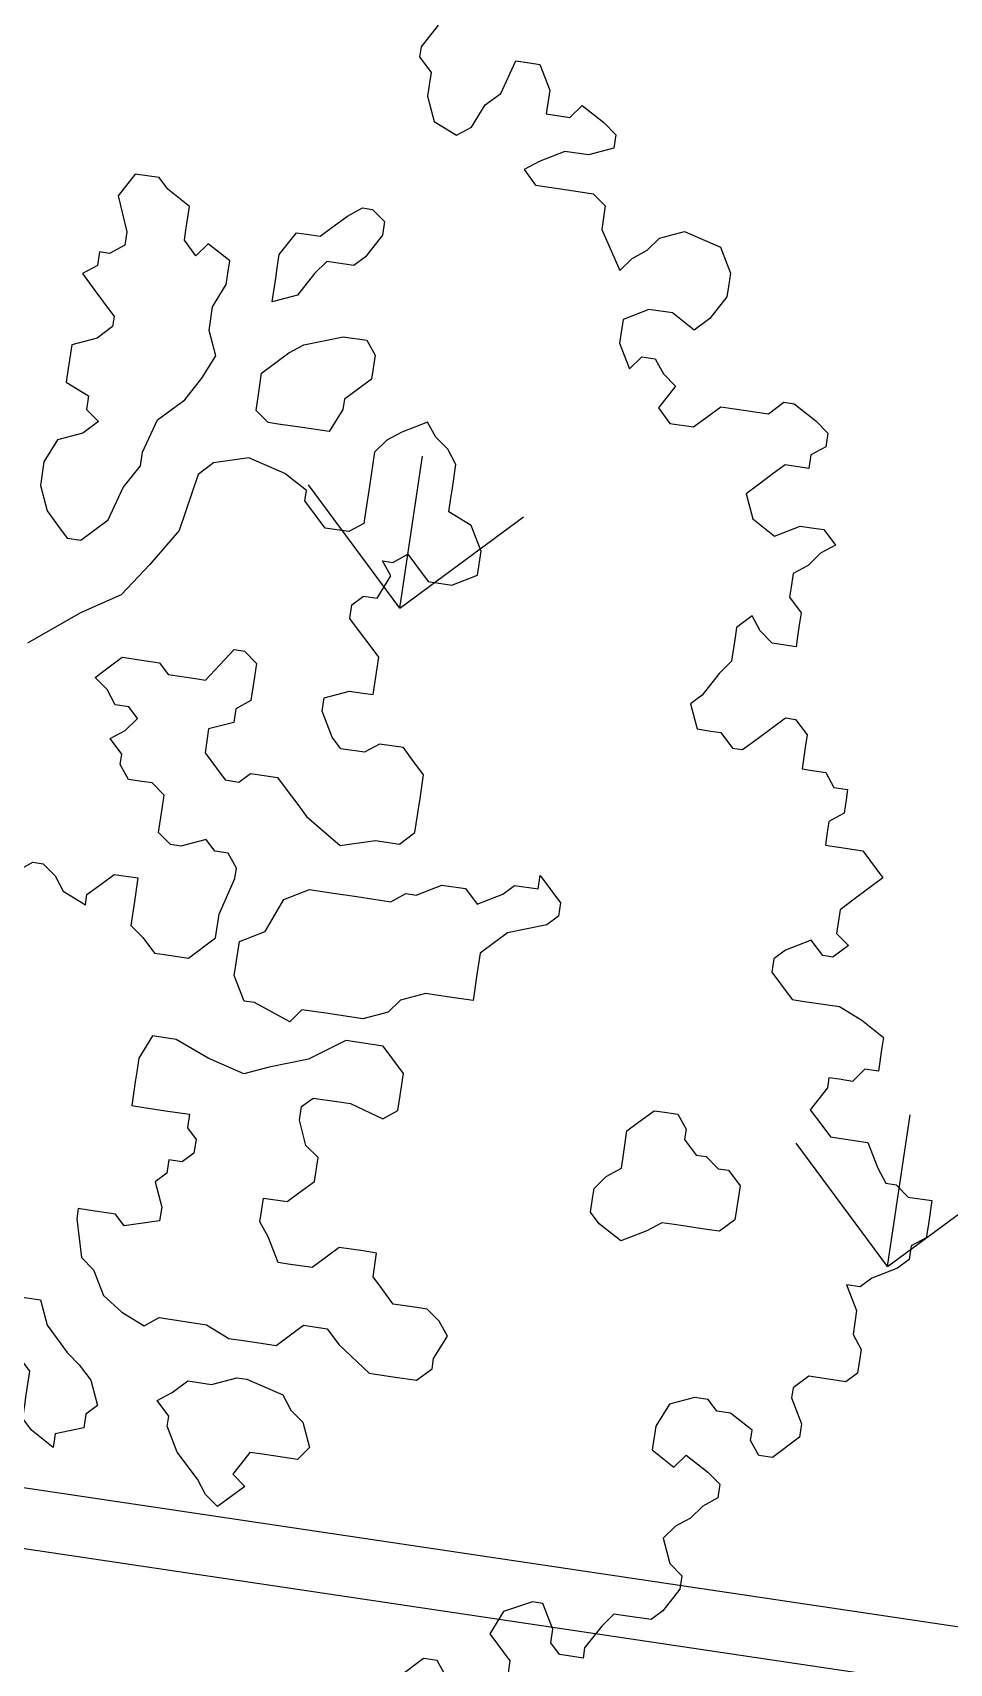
# Model space of a CAD drawing. Header units: millimetres. Extents: x 338 to 506, y 179 to 335.
# Drawn here: x 374.247 to 376.521, y 296.982 to 301.026 of the extents above; entities that cross this region are included whole.
import ezdxf

# ---------------------------------------------------------------- set-up
doc = ezdxf.new("R2010")
doc.units = ezdxf.units.MM
for name, color, linetype in [('ANDEN', 251, 'Continuous'), ('ARBOL-TOP', 3, 'Continuous'), ('MUROS', 32, 'Continuous')]:
    doc.layers.add(name, color=color, linetype=linetype)

# ---------------------------------------------------------------- blocks, each defined once
blk = doc.blocks.new('*X956')
at = {"color": 0}
for p, q in [((113.9391, 127.7646), (114.2085, 128.034)), ((113.9391, 127.7646), (114.2085, 127.4952)), ((113.9391, 127.7646), (114.3201, 127.7646)), ((112.5023, 126.3278), (112.7717, 126.5972)), ((112.5023, 126.3278), (112.7717, 126.0584)), ((112.5023, 126.3278), (112.8833, 126.3278))]:
    blk.add_line(p, q, dxfattribs=at)
blk = doc.blocks.new('ARBOLITO')
at = {"linetype": 'ByBlock'}
for points in [[(462.99018, 69.61607), (462.98187, 69.60152), (462.98187, 69.59529), (462.99018, 69.58698), (462.99018, 69.58074), (462.99018, 69.57243), (462.99642, 69.55789), (463.01096, 69.55165), (463.01927, 69.55789), (463.02551, 69.57243), (463.03382, 69.58074), (463.04005, 69.60152), (463.04837, 69.60152), (463.0546, 69.60152), (463.06291, 69.58698), (463.06291, 69.57243), (463.07746, 69.57243), (463.08369, 69.58074), (463.09823, 69.57243), (463.10655, 69.5662), (463.10655, 69.55789), (463.092, 69.55165), (463.07746, 69.55165), (463.06291, 69.54334), (463.0546, 69.53711), (463.06291, 69.5288), (463.08369, 69.5288), (463.09823, 69.5288), (463.10655, 69.52256), (463.10655, 69.50802), (463.12109, 69.48516), (463.12733, 69.49347), (463.13564, 69.49971), (463.14187, 69.50802), (463.15642, 69.51425), (463.17927, 69.50802), (463.18758, 69.49347), (463.18758, 69.48516), (463.18758, 69.47893), (463.17927, 69.46438), (463.17096, 69.45607), (463.15642, 69.46438), (463.14187, 69.46438), (463.12733, 69.45607), (463.12733, 69.44153), (463.13564, 69.42698), (463.14187, 69.43529), (463.15018, 69.43529), (463.15642, 69.42698), (463.16473, 69.42075), (463.15642, 69.4062), (463.16473, 69.39789), (463.17927, 69.39789), (463.19382, 69.41244), (463.20213, 69.41244), (463.22291, 69.41244), (463.23122, 69.42075), (463.23745, 69.42075), (463.252, 69.41244), (463.26031, 69.4062), (463.26031, 69.39789), (463.252, 69.39166), (463.252, 69.38334), (463.23745, 69.38334), (463.23122, 69.37711), (463.22291, 69.3688), (463.21667, 69.36257), (463.22291, 69.34802), (463.23745, 69.33971), (463.252, 69.34802), (463.26031, 69.34802), (463.26654, 69.34802), (463.27486, 69.33971), (463.26654, 69.33348), (463.26031, 69.32516), (463.252, 69.31893), (463.252, 69.31062), (463.252, 69.30438), (463.26031, 69.29607), (463.26031, 69.28984), (463.26031, 69.28153), (463.26031, 69.27529), (463.24576, 69.27529), (463.23745, 69.28153), (463.23122, 69.28984), (463.22291, 69.28153), (463.22291, 69.27529), (463.22291, 69.26075), (463.21667, 69.25244), (463.20836, 69.23789), (463.20213, 69.23166), (463.20836, 69.21711), (463.21667, 69.21711), (463.22291, 69.21711), (463.23122, 69.2088), (463.23745, 69.2088), (463.24576, 69.21711), (463.252, 69.22335), (463.26031, 69.23166), (463.26654, 69.23166), (463.27486, 69.22335), (463.27486, 69.21711), (463.27486, 69.20257), (463.28109, 69.20257), (463.2894, 69.20257), (463.29563, 69.19426), (463.30395, 69.19426), (463.30395, 69.18802), (463.30395, 69.17971), (463.29563, 69.17348), (463.29563, 69.16517), (463.29563, 69.15893), (463.30395, 69.15893), (463.31849, 69.15893), (463.33304, 69.14439), (463.32472, 69.13608), (463.31849, 69.12984), (463.31018, 69.12153), (463.31018, 69.10698), (463.31849, 69.10075), (463.31018, 69.09244), (463.30395, 69.09244), (463.29563, 69.10075), (463.28109, 69.09244), (463.27486, 69.08621), (463.27486, 69.07789), (463.28109, 69.07166), (463.2894, 69.06335), (463.29563, 69.06335), (463.31849, 69.06335), (463.33304, 69.05712), (463.34758, 69.0488), (463.34758, 69.04257), (463.34758, 69.02802), (463.33927, 69.02802), (463.33304, 69.01971), (463.32472, 69.01971), (463.31849, 69.01971), (463.31849, 69.01348), (463.31018, 68.99893), (463.31849, 68.99062), (463.32472, 68.98439), (463.33927, 68.98439), (463.34758, 68.98439), (463.35589, 68.96984), (463.36213, 68.96153), (463.36836, 68.96153), (463.37667, 68.9553), (463.39122, 68.9553), (463.39122, 68.94075), (463.39122, 68.93244), (463.38291, 68.92621), (463.38291, 68.9179), (463.37667, 68.91166), (463.36213, 68.90335), (463.35589, 68.89712), (463.34758, 68.89712), (463.35589, 68.88257), (463.35589, 68.86803), (463.36213, 68.85972), (463.36213, 68.84517), (463.35589, 68.83894), (463.33304, 68.83894), (463.32472, 68.83062), (463.32472, 68.82439), (463.33304, 68.80985), (463.33304, 68.80153), (463.31849, 68.78699), (463.31018, 68.78699), (463.30395, 68.7953), (463.30395, 68.80153), (463.2894, 68.80985), (463.28109, 68.80985), (463.27486, 68.81608), (463.26654, 68.81608), (463.252, 68.80985), (463.24576, 68.7953), (463.24576, 68.78076), (463.26031, 68.77244), (463.26654, 68.78076), (463.28109, 68.77244), (463.2894, 68.76621), (463.2894, 68.7579), (463.28109, 68.75167), (463.27486, 68.74335), (463.26654, 68.73712), (463.26031, 68.72881), (463.26654, 68.71426), (463.27486, 68.70803), (463.27486, 68.69972), (463.26654, 68.68517), (463.26031, 68.67894), (463.24576, 68.67894), (463.23745, 68.67894), (463.23122, 68.67063), (463.22291, 68.65608), (463.22291, 68.64985), (463.21667, 68.64985), (463.20836, 68.64985), (463.20213, 68.65608), (463.20213, 68.66439), (463.19382, 68.67894), (463.18758, 68.67894), (463.17096, 68.67063), (463.16473, 68.65608), (463.17927, 68.64154), (463.17927, 68.62699)], [(463.14187, 68.62699), (463.13564, 68.6353), (463.12733, 68.6353), (463.11278, 68.62076)], [(462.99018, 69.61607), (462.98187, 69.60152), (462.98187, 69.59529), (462.99018, 69.58698), (462.99018, 69.58074), (462.99018, 69.57243), (462.99642, 69.55789), (463.01096, 69.55165), (463.01927, 69.55789), (463.02551, 69.57243), (463.03382, 69.58074), (463.04005, 69.60152), (463.04837, 69.60152), (463.0546, 69.60152), (463.06291, 69.58698), (463.06291, 69.57243), (463.07746, 69.57243), (463.08369, 69.58074), (463.09823, 69.57243), (463.10655, 69.5662), (463.10655, 69.55789), (463.092, 69.55165), (463.07746, 69.55165), (463.06291, 69.54334), (463.0546, 69.53711), (463.06291, 69.5288), (463.08369, 69.5288), (463.09823, 69.5288), (463.10655, 69.52256), (463.10655, 69.50802), (463.12109, 69.48516), (463.12733, 69.49347), (463.13564, 69.49971), (463.14187, 69.50802), (463.15642, 69.51425), (463.17927, 69.50802), (463.18758, 69.49347), (463.18758, 69.48516), (463.18758, 69.47893), (463.17927, 69.46438), (463.17096, 69.45607), (463.15642, 69.46438), (463.14187, 69.46438), (463.12733, 69.45607), (463.12733, 69.44153), (463.13564, 69.42698), (463.14187, 69.43529), (463.15018, 69.43529), (463.15642, 69.42698), (463.16473, 69.42075), (463.15642, 69.4062), (463.16473, 69.39789), (463.17927, 69.39789), (463.19382, 69.41244), (463.20213, 69.41244), (463.22291, 69.41244), (463.23122, 69.42075), (463.23745, 69.42075), (463.252, 69.41244), (463.26031, 69.4062), (463.26031, 69.39789), (463.252, 69.39166), (463.252, 69.38334), (463.23745, 69.38334), (463.23122, 69.37711), (463.22291, 69.3688), (463.21667, 69.36257), (463.22291, 69.34802), (463.23745, 69.33971), (463.252, 69.34802), (463.26031, 69.34802), (463.26654, 69.34802), (463.27486, 69.33971), (463.26654, 69.33348), (463.26031, 69.32516), (463.252, 69.31893), (463.252, 69.31062), (463.252, 69.30438), (463.26031, 69.29607), (463.26031, 69.28984), (463.26031, 69.28153), (463.26031, 69.27529), (463.24576, 69.27529), (463.23745, 69.28153), (463.23122, 69.28984), (463.22291, 69.28153), (463.22291, 69.27529), (463.22291, 69.26075), (463.21667, 69.25244), (463.20836, 69.23789), (463.20213, 69.23166), (463.20836, 69.21711), (463.21667, 69.21711), (463.22291, 69.21711), (463.23122, 69.2088), (463.23745, 69.2088), (463.24576, 69.21711), (463.252, 69.22335), (463.26031, 69.23166), (463.26654, 69.23166), (463.27486, 69.22335), (463.27486, 69.21711), (463.27486, 69.20257), (463.28109, 69.20257), (463.2894, 69.20257), (463.29563, 69.19426), (463.30395, 69.19426), (463.30395, 69.18802), (463.30395, 69.17971), (463.29563, 69.17348), (463.29563, 69.16517), (463.29563, 69.15893), (463.30395, 69.15893), (463.31849, 69.15893), (463.33304, 69.14439), (463.32472, 69.13608), (463.31849, 69.12984), (463.31018, 69.12153), (463.31018, 69.10698), (463.31849, 69.10075), (463.31018, 69.09244), (463.30395, 69.09244), (463.29563, 69.10075), (463.28109, 69.09244), (463.27486, 69.08621), (463.27486, 69.07789), (463.28109, 69.07166), (463.2894, 69.06335), (463.29563, 69.06335), (463.31849, 69.06335), (463.33304, 69.05712), (463.34758, 69.0488), (463.34758, 69.04257), (463.34758, 69.02802), (463.33927, 69.02802), (463.33304, 69.01971), (463.32472, 69.01971), (463.31849, 69.01971), (463.31849, 69.01348), (463.31018, 68.99893), (463.31849, 68.99062), (463.32472, 68.98439), (463.33927, 68.98439), (463.34758, 68.98439), (463.35589, 68.96984), (463.36213, 68.96153), (463.36836, 68.96153), (463.37667, 68.9553), (463.39122, 68.9553), (463.39122, 68.94075), (463.39122, 68.93244), (463.38291, 68.92621), (463.38291, 68.9179), (463.37667, 68.91166), (463.36213, 68.90335), (463.35589, 68.89712), (463.34758, 68.89712), (463.35589, 68.88257), (463.35589, 68.86803), (463.36213, 68.85972), (463.36213, 68.84517), (463.35589, 68.83894), (463.33304, 68.83894), (463.32472, 68.83062), (463.32472, 68.82439), (463.33304, 68.80985), (463.33304, 68.80153), (463.31849, 68.78699), (463.31018, 68.78699), (463.30395, 68.7953), (463.30395, 68.80153), (463.2894, 68.80985), (463.28109, 68.80985), (463.27486, 68.81608), (463.26654, 68.81608), (463.252, 68.80985), (463.24576, 68.7953), (463.24576, 68.78076), (463.26031, 68.77244), (463.26654, 68.78076), (463.28109, 68.77244), (463.2894, 68.76621), (463.2894, 68.7579), (463.28109, 68.75167), (463.27486, 68.74335), (463.26654, 68.73712), (463.26031, 68.72881), (463.26654, 68.71426), (463.27486, 68.70803), (463.27486, 68.69972), (463.26654, 68.68517), (463.26031, 68.67894), (463.24576, 68.67894), (463.23745, 68.67894), (463.23122, 68.67063), (463.22291, 68.65608), (463.22291, 68.64985), (463.21667, 68.64985), (463.20836, 68.64985), (463.20213, 68.65608), (463.20213, 68.66439), (463.19382, 68.67894), (463.18758, 68.67894), (463.17096, 68.67063), (463.16473, 68.65608), (463.17927, 68.64154), (463.17927, 68.62699)], [(463.14187, 68.62699), (463.13564, 68.6353), (463.12733, 68.6353), (463.11278, 68.62076)], [(462.82187, 69.27529), (462.83642, 69.28984), (462.84265, 69.31062), (462.85097, 69.32516), (462.85097, 69.33348), (462.8572, 69.35425), (462.87174, 69.3688), (462.88006, 69.38334), (462.88629, 69.39789), (462.88006, 69.41244), (462.88006, 69.42698), (462.88629, 69.44153), (462.88629, 69.44984), (462.88629, 69.45607), (462.87174, 69.46438), (462.86551, 69.45607), (462.8572, 69.46438), (462.8572, 69.47062), (462.8572, 69.48516), (462.84265, 69.49347), (462.83642, 69.49971), (462.82187, 69.49971), (462.81356, 69.48516), (462.82187, 69.46438), (462.82187, 69.45607), (462.81356, 69.44984), (462.80733, 69.44984), (462.80733, 69.44153), (462.79902, 69.43529), (462.80733, 69.42698), (462.81356, 69.42075), (462.82187, 69.41244), (462.82187, 69.4062), (462.81356, 69.39789), (462.79902, 69.39166), (462.79902, 69.37711), (462.79902, 69.3688), (462.81356, 69.36257), (462.81356, 69.35425), (462.82187, 69.34802), (462.81356, 69.33971), (462.79902, 69.33348), (462.79278, 69.31893), (462.79278, 69.30438), (462.79902, 69.28984), (462.80733, 69.28153), (462.81356, 69.27529), (462.82187, 69.27529), (462.82187, 69.27529)], [(462.82187, 69.27529), (462.83642, 69.28984), (462.84265, 69.31062), (462.85097, 69.32516), (462.85097, 69.33348), (462.8572, 69.35425), (462.87174, 69.3688), (462.88006, 69.38334), (462.88629, 69.39789), (462.88006, 69.41244), (462.88006, 69.42698), (462.88629, 69.44153), (462.88629, 69.44984), (462.88629, 69.45607), (462.87174, 69.46438), (462.86551, 69.45607), (462.8572, 69.46438), (462.8572, 69.47062), (462.8572, 69.48516), (462.84265, 69.49347), (462.83642, 69.49971), (462.82187, 69.49971), (462.81356, 69.48516), (462.82187, 69.46438), (462.82187, 69.45607), (462.81356, 69.44984), (462.80733, 69.44984), (462.80733, 69.44153), (462.79902, 69.43529), (462.80733, 69.42698), (462.81356, 69.42075), (462.82187, 69.41244), (462.82187, 69.4062), (462.81356, 69.39789), (462.79902, 69.39166), (462.79902, 69.37711), (462.79902, 69.3688), (462.81356, 69.36257), (462.81356, 69.35425), (462.82187, 69.34802), (462.81356, 69.33971), (462.79902, 69.33348), (462.79278, 69.31893), (462.79278, 69.30438), (462.79902, 69.28984), (462.80733, 69.28153), (462.81356, 69.27529), (462.82187, 69.27529)], [(462.91538, 69.43529), (462.91538, 69.44984), (462.91538, 69.45607), (462.91538, 69.46438), (462.92369, 69.47893), (462.92993, 69.47893), (462.93824, 69.47893), (462.94447, 69.48516), (462.95278, 69.49347), (462.96109, 69.49971), (462.96733, 69.49971), (462.97564, 69.49347), (462.97564, 69.48516), (462.96733, 69.47062), (462.96109, 69.46438), (462.94447, 69.46438), (462.93824, 69.45607), (462.92993, 69.44153), (462.91538, 69.43529), (462.91538, 69.43529)], [(462.91538, 69.43529), (462.91538, 69.44984), (462.91538, 69.45607), (462.91538, 69.46438), (462.92369, 69.47893), (462.92993, 69.47893), (462.93824, 69.47893), (462.94447, 69.48516), (462.95278, 69.49347), (462.96109, 69.49971), (462.96733, 69.49971), (462.97564, 69.49347), (462.97564, 69.48516), (462.96733, 69.47062), (462.96109, 69.46438), (462.94447, 69.46438), (462.93824, 69.45607), (462.92993, 69.44153), (462.91538, 69.43529)], [(462.94447, 69.36257), (462.92993, 69.36257), (462.92369, 69.36257), (462.91538, 69.3688), (462.91538, 69.37711), (462.91538, 69.39166), (462.92993, 69.4062), (462.93824, 69.41244), (462.96109, 69.42075), (462.97564, 69.42075), (462.98187, 69.41244), (462.98187, 69.39789), (462.97564, 69.39166), (462.96733, 69.38334), (462.96733, 69.37711), (462.96109, 69.36257), (462.94447, 69.36257), (462.94447, 69.36257)], [(462.94447, 69.36257), (462.92993, 69.36257), (462.92369, 69.36257), (462.91538, 69.3688), (462.91538, 69.37711), (462.91538, 69.39166), (462.92993, 69.4062), (462.93824, 69.41244), (462.96109, 69.42075), (462.97564, 69.42075), (462.98187, 69.41244), (462.98187, 69.39789), (462.97564, 69.39166), (462.96733, 69.38334), (462.96733, 69.37711), (462.96109, 69.36257), (462.94447, 69.36257)], [(462.81356, 69.07166), (462.82187, 69.07789), (462.82811, 69.07789), (462.83642, 69.07166), (462.84265, 69.06335), (462.8572, 69.05712), (462.8572, 69.06335), (462.86551, 69.07166), (462.87174, 69.07789), (462.88629, 69.07789), (462.88629, 69.06335), (462.88629, 69.0488), (462.8946, 69.04257), (462.90291, 69.03426), (462.90915, 69.03426), (462.92369, 69.03426), (462.93824, 69.0488), (462.93824, 69.06335), (462.94447, 69.08621), (462.94447, 69.09244), (462.93824, 69.10075), (462.92993, 69.10075), (462.92369, 69.10698), (462.90915, 69.10075), (462.90291, 69.10075), (462.8946, 69.10698), (462.8946, 69.12153), (462.8946, 69.12984), (462.88629, 69.13608), (462.88006, 69.13608), (462.87174, 69.13608), (462.86551, 69.14439), (462.86551, 69.15062), (462.8572, 69.15893), (462.86551, 69.16517), (462.87174, 69.17348), (462.86551, 69.17971), (462.8572, 69.17971), (462.85097, 69.18802), (462.84265, 69.19426), (462.85097, 69.20257), (462.8572, 69.2088), (462.87174, 69.2088), (462.88006, 69.2088), (462.88629, 69.20257), (462.90291, 69.20257), (462.90915, 69.20257), (462.92369, 69.22335), (462.92993, 69.22335), (462.93824, 69.21711), (462.93824, 69.2088), (462.93824, 69.19426), (462.92993, 69.18802), (462.92993, 69.17971), (462.91538, 69.17348), (462.91538, 69.15893), (462.92369, 69.15062), (462.92993, 69.14439), (462.93824, 69.14439), (462.94447, 69.15062), (462.95278, 69.15062), (462.96109, 69.15062), (462.96733, 69.14439), (462.97564, 69.13608), (462.98187, 69.12984), (463.00473, 69.1153), (463.02551, 69.12153), (463.04005, 69.12153), (463.04837, 69.12984), (463.04837, 69.14439), (463.04837, 69.15062), (463.04837, 69.16517), (463.04005, 69.17348), (463.03382, 69.17971), (463.01927, 69.17971), (463.01096, 69.17348), (462.99642, 69.17348), (462.99018, 69.17971), (462.98187, 69.19426), (462.98187, 69.20257), (462.99642, 69.2088), (463.00473, 69.2088), (463.01096, 69.2088), (463.01096, 69.23166), (463.00473, 69.23789), (462.99642, 69.2462), (462.99018, 69.25244), (462.99018, 69.26075), (462.99642, 69.26698), (463.00473, 69.26698), (463.01096, 69.28153), (463.00473, 69.28984), (463.01096, 69.28984), (463.01927, 69.29607), (463.02551, 69.28984), (463.03382, 69.28153), (463.04837, 69.28153), (463.06291, 69.28984), (463.06291, 69.30438), (463.0546, 69.31893), (463.04005, 69.32516), (463.04005, 69.33348), (463.04005, 69.33971), (463.04005, 69.35425), (463.03382, 69.36257), (463.02551, 69.3688), (463.01927, 69.37711), (463.00473, 69.3688), (462.99642, 69.36257), (462.99018, 69.35425), (462.99018, 69.33348), (462.99018, 69.31893), (462.99018, 69.31062), (462.98187, 69.30438), (462.96733, 69.30438), (462.96109, 69.31062), (462.95278, 69.31893), (462.95278, 69.32516), (462.93824, 69.33348), (462.91538, 69.33971), (462.8946, 69.33348), (462.88629, 69.32516), (462.88006, 69.28984), (462.86551, 69.26698), (462.85097, 69.2462), (462.82811, 69.23166), (462.79902, 69.2088)], [(462.81356, 69.07166), (462.82187, 69.07789), (462.82811, 69.07789), (462.83642, 69.07166), (462.84265, 69.06335), (462.8572, 69.05712), (462.8572, 69.06335), (462.86551, 69.07166), (462.87174, 69.07789), (462.88629, 69.07789), (462.88629, 69.06335), (462.88629, 69.0488), (462.8946, 69.04257), (462.90291, 69.03426), (462.90915, 69.03426), (462.92369, 69.03426), (462.93824, 69.0488), (462.93824, 69.06335), (462.94447, 69.08621), (462.94447, 69.09244), (462.93824, 69.10075), (462.92993, 69.10075), (462.92369, 69.10698), (462.90915, 69.10075), (462.90291, 69.10075), (462.8946, 69.10698), (462.8946, 69.12153), (462.8946, 69.12984), (462.88629, 69.13608), (462.88006, 69.13608), (462.87174, 69.13608), (462.86551, 69.14439), (462.86551, 69.15062), (462.8572, 69.15893), (462.86551, 69.16517), (462.87174, 69.17348), (462.86551, 69.17971), (462.8572, 69.17971), (462.85097, 69.18802), (462.84265, 69.19426), (462.85097, 69.20257), (462.8572, 69.2088), (462.87174, 69.2088), (462.88006, 69.2088), (462.88629, 69.20257), (462.90291, 69.20257), (462.90915, 69.20257), (462.92369, 69.22335), (462.92993, 69.22335), (462.93824, 69.21711), (462.93824, 69.2088), (462.93824, 69.19426), (462.92993, 69.18802), (462.92993, 69.17971), (462.91538, 69.17348), (462.91538, 69.15893), (462.92369, 69.15062), (462.92993, 69.14439), (462.93824, 69.14439), (462.94447, 69.15062), (462.95278, 69.15062), (462.96109, 69.15062), (462.96733, 69.14439), (462.97564, 69.13608), (462.98187, 69.12984), (463.00473, 69.1153), (463.02551, 69.12153), (463.04005, 69.12153), (463.04837, 69.12984), (463.04837, 69.14439), (463.04837, 69.15062), (463.04837, 69.16517), (463.04005, 69.17348), (463.03382, 69.17971), (463.01927, 69.17971), (463.01096, 69.17348), (462.99642, 69.17348), (462.99018, 69.17971), (462.98187, 69.19426), (462.98187, 69.20257), (462.99642, 69.2088), (463.00473, 69.2088), (463.01096, 69.2088), (463.01096, 69.23166), (463.00473, 69.23789), (462.99642, 69.2462), (462.99018, 69.25244), (462.99018, 69.26075), (462.99642, 69.26698), (463.00473, 69.26698), (463.01096, 69.28153), (463.00473, 69.28984), (463.01096, 69.28984), (463.01927, 69.29607), (463.02551, 69.28984), (463.03382, 69.28153), (463.04837, 69.28153), (463.06291, 69.28984), (463.06291, 69.30438), (463.0546, 69.31893), (463.04005, 69.32516), (463.04005, 69.33348), (463.04005, 69.33971), (463.04005, 69.35425), (463.03382, 69.36257), (463.02551, 69.3688), (463.01927, 69.37711), (463.00473, 69.3688), (462.99642, 69.36257), (462.99018, 69.35425), (462.99018, 69.33348), (462.99018, 69.31893), (462.99018, 69.31062), (462.98187, 69.30438), (462.96733, 69.30438), (462.96109, 69.31062), (462.95278, 69.31893), (462.95278, 69.32516), (462.93824, 69.33348), (462.91538, 69.33971), (462.8946, 69.33348), (462.88629, 69.32516), (462.88006, 69.28984), (462.86551, 69.26698), (462.85097, 69.2462), (462.82811, 69.23166), (462.79902, 69.2088)], [(462.96109, 69.01348), (462.95278, 69.02802), (462.95278, 69.03426), (462.95278, 69.0488), (462.96733, 69.05712), (462.97564, 69.07789), (462.99018, 69.08621), (463.00473, 69.08621), (463.01927, 69.08621), (463.04005, 69.08621), (463.04837, 69.09244), (463.0546, 69.09244), (463.06914, 69.10075), (463.08369, 69.10075), (463.092, 69.09244), (463.10655, 69.10075), (463.11278, 69.10698), (463.12733, 69.10698), (463.12733, 69.1153), (463.14187, 69.10075), (463.14187, 69.09244), (463.13564, 69.08621), (463.11278, 69.07789), (463.10655, 69.07166), (463.09823, 69.06335), (463.09823, 69.0488), (463.09823, 69.03426), (463.08369, 69.03426), (463.06914, 69.03426), (463.0546, 69.02802), (463.04837, 69.01971), (463.03382, 69.01348), (463.01096, 69.01348), (462.99642, 69.01348), (462.99018, 69.00517), (462.96733, 69.01348), (462.96109, 69.01348), (462.96109, 69.01348)], [(462.96109, 69.01348), (462.95278, 69.02802), (462.95278, 69.03426), (462.95278, 69.0488), (462.96733, 69.05712), (462.97564, 69.07789), (462.99018, 69.08621), (463.00473, 69.08621), (463.01927, 69.08621), (463.04005, 69.08621), (463.04837, 69.09244), (463.0546, 69.09244), (463.06914, 69.10075), (463.08369, 69.10075), (463.092, 69.09244), (463.10655, 69.10075), (463.11278, 69.10698), (463.12733, 69.10698), (463.12733, 69.1153), (463.14187, 69.10075), (463.14187, 69.09244), (463.13564, 69.08621), (463.11278, 69.07789), (463.10655, 69.07166), (463.09823, 69.06335), (463.09823, 69.0488), (463.09823, 69.03426), (463.08369, 69.03426), (463.06914, 69.03426), (463.0546, 69.02802), (463.04837, 69.01971), (463.03382, 69.01348), (463.01096, 69.01348), (462.99642, 69.01348), (462.99018, 69.00517), (462.96733, 69.01348), (462.96109, 69.01348)], [(462.90915, 68.86803), (462.90291, 68.87426), (462.88629, 68.87426), (462.88006, 68.87426), (462.88006, 68.86803), (462.88629, 68.84517), (462.8946, 68.83894), (462.90291, 68.82439), (462.91538, 68.81608), (462.92993, 68.80985), (462.93824, 68.81608), (462.95278, 68.81608), (462.96733, 68.81608), (462.98187, 68.80985), (462.99642, 68.80985), (463.01096, 68.80985), (463.02551, 68.82439), (463.04005, 68.82439), (463.04837, 68.81608), (463.06914, 68.80153), (463.08369, 68.80153), (463.09823, 68.80153), (463.10655, 68.80985), (463.10655, 68.81608), (463.11278, 68.83062), (463.10655, 68.83894), (463.09823, 68.84517), (463.092, 68.84517), (463.07746, 68.84517), (463.06914, 68.85348), (463.06291, 68.85972), (463.06291, 68.87426), (463.0546, 68.87426), (463.04005, 68.87426), (463.03382, 68.86803), (463.02551, 68.85972), (463.01096, 68.85972), (463.00473, 68.85972), (462.99642, 68.87426), (462.99018, 68.88257), (462.99018, 68.88881), (462.99018, 68.89712), (463.00473, 68.89712), (463.01096, 68.90335), (463.01927, 68.91166), (463.01927, 68.92621), (463.01096, 68.93244), (463.00473, 68.94699), (463.00473, 68.9553), (463.01096, 68.96153), (463.02551, 68.96153), (463.03382, 68.96153), (463.0546, 68.9553), (463.06291, 68.96153), (463.06291, 68.97608), (463.06291, 68.98439), (463.04837, 68.99893), (463.02551, 68.99893), (463.00473, 68.98439), (462.98187, 68.97608), (462.96733, 68.96984), (462.94447, 68.97608), (462.92369, 68.98439), (462.90915, 68.98439), (462.90291, 68.96984), (462.90291, 68.96153), (462.90291, 68.9553), (462.90291, 68.94075), (462.90915, 68.94075), (462.92369, 68.94075), (462.93824, 68.94075), (462.93824, 68.93244), (462.94447, 68.92621), (462.94447, 68.9179), (462.93824, 68.91166), (462.92993, 68.91166), (462.92993, 68.90335), (462.92369, 68.89712), (462.92993, 68.88257), (462.92993, 68.87426), (462.90915, 68.86803), (462.90915, 68.86803)], [(462.90915, 68.86803), (462.90291, 68.87426), (462.88629, 68.87426), (462.88006, 68.87426), (462.88006, 68.86803), (462.88629, 68.84517), (462.8946, 68.83894), (462.90291, 68.82439), (462.91538, 68.81608), (462.92993, 68.80985), (462.93824, 68.81608), (462.95278, 68.81608), (462.96733, 68.81608), (462.98187, 68.80985), (462.99642, 68.80985), (463.01096, 68.80985), (463.02551, 68.82439), (463.04005, 68.82439), (463.04837, 68.81608), (463.06914, 68.80153), (463.08369, 68.80153), (463.09823, 68.80153), (463.10655, 68.80985), (463.10655, 68.81608), (463.11278, 68.83062), (463.10655, 68.83894), (463.09823, 68.84517), (463.092, 68.84517), (463.07746, 68.84517), (463.06914, 68.85348), (463.06291, 68.85972), (463.06291, 68.87426), (463.0546, 68.87426), (463.04005, 68.87426), (463.03382, 68.86803), (463.02551, 68.85972), (463.01096, 68.85972), (463.00473, 68.85972), (462.99642, 68.87426), (462.99018, 68.88257), (462.99018, 68.88881), (462.99018, 68.89712), (463.00473, 68.89712), (463.01096, 68.90335), (463.01927, 68.91166), (463.01927, 68.92621), (463.01096, 68.93244), (463.00473, 68.94699), (463.00473, 68.9553), (463.01096, 68.96153), (463.02551, 68.96153), (463.03382, 68.96153), (463.0546, 68.9553), (463.06291, 68.96153), (463.06291, 68.97608), (463.06291, 68.98439), (463.04837, 68.99893), (463.02551, 68.99893), (463.00473, 68.98439), (462.98187, 68.97608), (462.96733, 68.96984), (462.94447, 68.97608), (462.92369, 68.98439), (462.90915, 68.98439), (462.90291, 68.96984), (462.90291, 68.96153), (462.90291, 68.9553), (462.90291, 68.94075), (462.90915, 68.94075), (462.92369, 68.94075), (462.93824, 68.94075), (462.93824, 68.93244), (462.94447, 68.92621), (462.94447, 68.9179), (462.93824, 68.91166), (462.92993, 68.91166), (462.92993, 68.90335), (462.92369, 68.89712), (462.92993, 68.88257), (462.92993, 68.87426), (462.90915, 68.86803)], [(463.23745, 68.9179), (463.23122, 68.9179), (463.22291, 68.91166), (463.20836, 68.90335), (463.19382, 68.91166), (463.18758, 68.9179), (463.18758, 68.92621), (463.18758, 68.93244), (463.19382, 68.94075), (463.20213, 68.94699), (463.20213, 68.9553), (463.20213, 68.96984), (463.20836, 68.97608), (463.21667, 68.98439), (463.22291, 68.98439), (463.23122, 68.98439), (463.23745, 68.97608), (463.23745, 68.96984), (463.24576, 68.96153), (463.252, 68.96153), (463.26031, 68.9553), (463.26654, 68.9553), (463.27486, 68.94699), (463.27486, 68.93244), (463.27486, 68.92621), (463.26654, 68.9179), (463.26031, 68.9179), (463.252, 68.9179), (463.24576, 68.9179), (463.23745, 68.9179), (463.23745, 68.9179)], [(463.23745, 68.9179), (463.23122, 68.9179), (463.22291, 68.91166), (463.20836, 68.90335), (463.19382, 68.91166), (463.18758, 68.9179), (463.18758, 68.92621), (463.18758, 68.93244), (463.19382, 68.94075), (463.20213, 68.94699), (463.20213, 68.9553), (463.20213, 68.96984), (463.20836, 68.97608), (463.21667, 68.98439), (463.22291, 68.98439), (463.23122, 68.98439), (463.23745, 68.97608), (463.23745, 68.96984), (463.24576, 68.96153), (463.252, 68.96153), (463.26031, 68.9553), (463.26654, 68.9553), (463.27486, 68.94699), (463.27486, 68.93244), (463.27486, 68.92621), (463.26654, 68.9179), (463.26031, 68.9179), (463.252, 68.9179), (463.24576, 68.9179), (463.23745, 68.9179)], [(462.88629, 68.72881), (462.87174, 68.73712), (462.86551, 68.74335), (462.86551, 68.75167), (462.86551, 68.7579), (462.86551, 68.77244), (462.8572, 68.78076), (462.84265, 68.78699), (462.83642, 68.7953), (462.83642, 68.80153), (462.84265, 68.80985), (462.84265, 68.81608), (462.8572, 68.81608), (462.86551, 68.81608), (462.87174, 68.80153), (462.88629, 68.78699), (462.8946, 68.78076), (462.90291, 68.77244), (462.90915, 68.7579), (462.90291, 68.75167), (462.90291, 68.74335), (462.88629, 68.73712), (462.88629, 68.72881), (462.88629, 68.72881)], [(462.88629, 68.72881), (462.87174, 68.73712), (462.86551, 68.74335), (462.86551, 68.75167), (462.86551, 68.7579), (462.86551, 68.77244), (462.8572, 68.78076), (462.84265, 68.78699), (462.83642, 68.7953), (462.83642, 68.80153), (462.84265, 68.80985), (462.84265, 68.81608), (462.8572, 68.81608), (462.86551, 68.81608), (462.87174, 68.80153), (462.88629, 68.78699), (462.8946, 68.78076), (462.90291, 68.77244), (462.90915, 68.7579), (462.90291, 68.75167), (462.90291, 68.74335), (462.88629, 68.73712), (462.88629, 68.72881)], [(462.99018, 68.70803), (462.98187, 68.71426), (462.97564, 68.72257), (462.96109, 68.73712), (462.95278, 68.75167), (462.95278, 68.7579), (462.94447, 68.76621), (462.95278, 68.77244), (462.96109, 68.78076), (462.97564, 68.78076), (462.99018, 68.78699), (462.99642, 68.78699), (463.01927, 68.78076), (463.02551, 68.77244), (463.03382, 68.76621), (463.04005, 68.75167), (463.03382, 68.74335), (463.01927, 68.74335), (463.01096, 68.74335), (463.00473, 68.74335), (462.99642, 68.72881), (463.00473, 68.72257), (462.99018, 68.70803), (462.99018, 68.70803)], [(462.99018, 68.70803), (462.98187, 68.71426), (462.97564, 68.72257), (462.96109, 68.73712), (462.95278, 68.75167), (462.95278, 68.7579), (462.94447, 68.76621), (462.95278, 68.77244), (462.96109, 68.78076), (462.97564, 68.78076), (462.99018, 68.78699), (462.99642, 68.78699), (463.01927, 68.78076), (463.02551, 68.77244), (463.03382, 68.76621), (463.04005, 68.75167), (463.03382, 68.74335), (463.01927, 68.74335), (463.01096, 68.74335), (463.00473, 68.74335), (462.99642, 68.72881), (463.00473, 68.72257), (462.99018, 68.70803)]]:
    blk.add_lwpolyline(points, dxfattribs=at)
blk = doc.blocks.new('A$C7152A42C')
at = {"layer": 'ANDEN'}
blk.add_line((111.49487, 123.85105), (111.49487, 132.92401), dxfattribs=at)
blk.add_lwpolyline([(121.90847, 109.00105), (121.90847, 132.1125), (111.64487, 132.76418), (111.64487, 123.70105), (110.64487, 123.70105), (110.64487, 119.00105), (111.64487, 119.00105), (111.64487, 113.70105), (110.64487, 113.70105), (110.64487, 109.00105)], close=True, dxfattribs=at)
at = {"layer": 'ANDEN', "color": 251, "linetype": 'Continuous'}
blk.add_blockref('*X956', (0, 0), dxfattribs=at)
at = {"layer": 'ARBOL-TOP', "color": 3, "linetype": 'ByBlock', "xscale": 4.090679926752369, "yscale": 4.090679926752369, "zscale": 4.090679926752369, "rotation": 270}
blk.add_blockref('ARBOLITO', (-169.39351, 2021.82862), dxfattribs=at)

msp = doc.modelspace()

# ---------------------------------------------------------------- block references
at = {"layer": 'MUROS', "color": 32, "rotation": 81.53046525965426}
msp.add_blockref('A$C7152A42C', (484.7482, 168.0844), dxfattribs=at)

doc.saveas('drawing.dxf')
